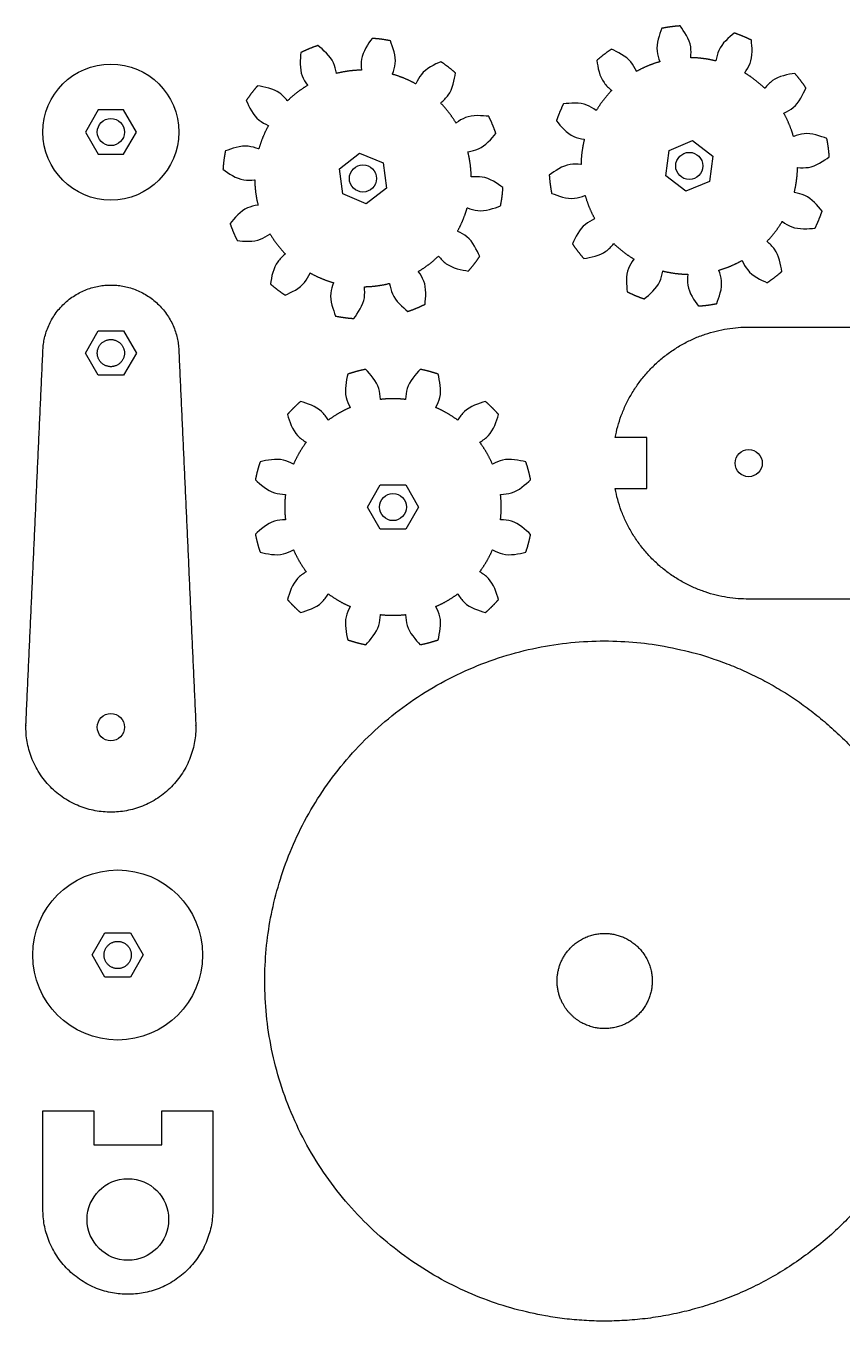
# Model space of a CAD drawing. Header units: millimetres. Extents: x 1655 to 2132, y -1528 to 137.
# Drawn here: x 1661 to 1901.1, y -1100.9 to -720 of the extents above; entities that cross this region are included whole.
import ezdxf

# ---------------------------------------------------------------- set-up
doc = ezdxf.new("R2010")
doc.units = ezdxf.units.MM
doc.header["$MEASUREMENT"] = 0
for name, color, linetype, true_color in [('V3 - scheme$gravure ext', 96, 'Continuous', 0x008000), ('V3 - scheme$gravure int', 1, 'Continuous', 0xff0000), ('V3 - scheme$poche', 196, 'Continuous', 0x400080)]:
    doc.layers.add(name, color=color, linetype=linetype, true_color=true_color)

msp = doc.modelspace()

# ---------------------------------------------------------------- linework, layer by layer
at = {"layer": 'V3 - scheme$gravure ext'}
for centre, radius in [((1686, -751.22, 15), 20), ((1688, -993.22, 15), 25)]:
    msp.add_circle(centre, radius, dxfattribs=at)
for points, knots in [([(1848.09, -720.72, 15), (1847.42, -722.51, 15), (1846.41, -725.24, 15), (1846.7, -727.42, 15), (1846.83, -728.48, 15), (1847.11, -729.51, 15), (1847.48, -730.48, 15), (1847.48, -730.5, 15), (1847.49, -730.53, 15), (1847.5, -730.55, 15)], [-94.299691, -94.299691, -94.299691, -94.299691, -93.532587, -93.532587, -93.532587, -92.742927, -92.742927, -92.742927, -92.723938, -92.723938, -92.723938, -92.723938]), ([(1856.61, -729.35, 15), (1856.61, -729.33, 15), (1856.61, -729.3, 15), (1856.61, -729.28, 15), (1856.71, -728.25, 15), (1856.72, -727.18, 15), (1856.58, -726.12, 15), (1856.29, -723.94, 15), (1854.6, -721.57, 15), (1853.49, -720.01, 15)], [-97.315569, -97.315569, -97.315569, -97.315569, -97.29652, -97.29652, -97.29652, -96.506852, -96.506852, -96.506852, -95.739767, -95.739767, -95.739767, -95.739767]), ([(1869.41, -722.1, 15), (1867.94, -723.32, 15), (1865.69, -725.18, 15), (1864.85, -727.21, 15), (1864.44, -728.19, 15), (1864.17, -729.23, 15), (1864, -730.25, 15), (1863.99, -730.27, 15), (1863.99, -730.3, 15), (1863.99, -730.32, 15)], [-101.445812, -101.445812, -101.445812, -101.445812, -100.678708, -100.678708, -100.678708, -99.889049, -99.889049, -99.889049, -99.870059, -99.870059, -99.870059, -99.870059]), ([(1752.35, -733.99, 15), (1752.35, -733.97, 15), (1752.34, -733.94, 15), (1752.34, -733.92, 15), (1752.17, -732.89, 15), (1751.89, -731.86, 15), (1751.49, -730.88, 15), (1750.64, -728.85, 15), (1748.4, -726.99, 15), (1746.92, -725.77, 15)], [-68.731083, -68.731083, -68.731083, -68.731083, -68.712034, -68.712034, -68.712034, -67.922366, -67.922366, -67.922366, -67.155281, -67.155281, -67.155281, -67.155281]), ([(1762.84, -723.67, 15), (1761.73, -725.23, 15), (1760.05, -727.61, 15), (1759.76, -729.79, 15), (1759.62, -730.84, 15), (1759.62, -731.91, 15), (1759.72, -732.94, 15), (1759.72, -732.97, 15), (1759.73, -732.99, 15), (1759.73, -733.02, 15)], [-72.861326, -72.861326, -72.861326, -72.861326, -72.094222, -72.094222, -72.094222, -71.304563, -71.304563, -71.304563, -71.285573, -71.285573, -71.285573, -71.285573]), ([(1768.83, -734.22, 15), (1768.84, -734.19, 15), (1768.85, -734.17, 15), (1768.86, -734.15, 15), (1769.22, -733.18, 15), (1769.5, -732.14, 15), (1769.64, -731.09, 15), (1769.93, -728.91, 15), (1768.91, -726.18, 15), (1768.24, -724.38, 15)], [-75.877204, -75.877204, -75.877204, -75.877204, -75.858155, -75.858155, -75.858155, -75.068488, -75.068488, -75.068488, -74.301403, -74.301403, -74.301403, -74.301403]), ([(1840.63, -733.4, 15), (1840.62, -733.38, 15), (1840.61, -733.35, 15), (1840.6, -733.33, 15), (1840.17, -732.39, 15), (1839.63, -731.46, 15), (1838.99, -730.62, 15), (1837.65, -728.87, 15), (1835, -727.66, 15), (1833.26, -726.86, 15)], [-90.169447, -90.169447, -90.169447, -90.169447, -90.150398, -90.150398, -90.150398, -89.360731, -89.360731, -89.360731, -88.593646, -88.593646, -88.593646, -88.593646]), ([(1872.47, -733.84, 15), (1872.48, -733.82, 15), (1872.5, -733.8, 15), (1872.51, -733.78, 15), (1873.11, -732.93, 15), (1873.65, -732.01, 15), (1874.06, -731.03, 15), (1874.9, -729, 15), (1874.63, -726.09, 15), (1874.44, -724.19, 15)], [-104.46169, -104.46169, -104.46169, -104.46169, -104.442641, -104.442641, -104.442641, -103.652974, -103.652974, -103.652974, -102.885889, -102.885889, -102.885889, -102.885889]), ([(1741.89, -727.85, 15), (1741.71, -729.76, 15), (1741.44, -732.66, 15), (1742.28, -734.69, 15), (1742.68, -735.67, 15), (1743.22, -736.6, 15), (1743.82, -737.44, 15), (1743.84, -737.46, 15), (1743.85, -737.48, 15), (1743.87, -737.5, 15)], [-65.715205, -65.715205, -65.715205, -65.715205, -64.948101, -64.948101, -64.948101, -64.158441, -64.158441, -64.158441, -64.139452, -64.139452, -64.139452, -64.139452]), ([(1783.08, -730.53, 15), (1781.34, -731.33, 15), (1778.69, -732.54, 15), (1777.35, -734.28, 15), (1776.7, -735.13, 15), (1776.17, -736.06, 15), (1775.74, -737, 15), (1775.73, -737.02, 15), (1775.72, -737.04, 15), (1775.71, -737.07, 15)], [-80.007448, -80.007448, -80.007448, -80.007448, -79.240344, -79.240344, -79.240344, -78.450684, -78.450684, -78.450684, -78.431695, -78.431695, -78.431695, -78.431695]), ([(1828.94, -730.18, 15), (1829.25, -732.07, 15), (1829.74, -734.94, 15), (1831.08, -736.68, 15), (1831.73, -737.53, 15), (1832.48, -738.28, 15), (1833.28, -738.94, 15), (1833.3, -738.96, 15), (1833.32, -738.97, 15), (1833.34, -738.99, 15)], [-87.153569, -87.153569, -87.153569, -87.153569, -86.386465, -86.386465, -86.386465, -85.596806, -85.596806, -85.596806, -85.577816, -85.577816, -85.577816, -85.577816]), ([(1782.99, -742.66, 15), (1783.01, -742.64, 15), (1783.03, -742.62, 15), (1783.05, -742.61, 15), (1783.85, -741.95, 15), (1784.61, -741.19, 15), (1785.26, -740.35, 15), (1786.59, -738.61, 15), (1787.08, -735.73, 15), (1787.4, -733.85, 15)], [-83.023326, -83.023326, -83.023326, -83.023326, -83.004277, -83.004277, -83.004277, -82.214609, -82.214609, -82.214609, -81.447524, -81.447524, -81.447524, -81.447524]), ([(1887.18, -733.96, 15), (1885.3, -734.28, 15), (1882.42, -734.77, 15), (1880.68, -736.11, 15), (1879.83, -736.75, 15), (1879.08, -737.51, 15), (1878.42, -738.31, 15)], [-22.838476, -22.838476, -22.838476, -22.838476, -22.071372, -22.071372, -22.071372, -21.281712, -21.281712, -21.281712, -21.281712]), ([(1737.96, -742.03, 15), (1737.95, -742.01, 15), (1737.93, -742, 15), (1737.91, -741.98, 15), (1737.25, -741.18, 15), (1736.5, -740.42, 15), (1735.66, -739.77, 15), (1733.91, -738.43, 15), (1731.04, -737.95, 15), (1729.15, -737.63, 15)], [-61.584961, -61.584961, -61.584961, -61.584961, -61.565912, -61.565912, -61.565912, -60.776245, -60.776245, -60.776245, -60.00916, -60.00916, -60.00916, -60.00916]), ([(1883.96, -745.65, 15), (1883.99, -745.64, 15), (1884.01, -745.63, 15), (1884.03, -745.62, 15), (1884.97, -745.19, 15), (1885.9, -744.66, 15), (1886.75, -744.01, 15), (1888.49, -742.68, 15), (1889.7, -740.03, 15), (1890.5, -738.28, 15)], [-25.854354, -25.854354, -25.854354, -25.854354, -25.835305, -25.835305, -25.835305, -25.045637, -25.045637, -25.045637, -24.278552, -24.278552, -24.278552, -24.278552]), ([(1725.84, -741.95, 15), (1726.63, -743.69, 15), (1727.85, -746.34, 15), (1729.59, -747.68, 15), (1730.43, -748.33, 15), (1731.36, -748.86, 15), (1732.3, -749.29, 15), (1732.33, -749.3, 15), (1732.35, -749.31, 15), (1732.37, -749.32, 15)], [-58.569083, -58.569083, -58.569083, -58.569083, -57.801979, -57.801979, -57.801979, -57.012319, -57.012319, -57.012319, -56.99333, -56.99333, -56.99333, -56.99333]), ([(1797.17, -746.59, 15), (1795.27, -746.4, 15), (1792.37, -746.13, 15), (1790.34, -746.97, 15), (1789.35, -747.38, 15), (1788.43, -747.92, 15), (1787.59, -748.52, 15), (1787.57, -748.53, 15), (1787.54, -748.55, 15), (1787.52, -748.56, 15)], [-87.153569, -87.153569, -87.153569, -87.153569, -86.386465, -86.386465, -86.386465, -85.596806, -85.596806, -85.596806, -85.577816, -85.577816, -85.577816, -85.577816]), ([(1828.81, -744.89, 15), (1828.79, -744.88, 15), (1828.77, -744.86, 15), (1828.75, -744.85, 15), (1827.91, -744.25, 15), (1826.98, -743.71, 15), (1826, -743.3, 15), (1823.97, -742.46, 15), (1821.07, -742.74, 15), (1819.16, -742.92, 15)], [-83.023326, -83.023326, -83.023326, -83.023326, -83.004277, -83.004277, -83.004277, -82.214609, -82.214609, -82.214609, -81.447524, -81.447524, -81.447524, -81.447524]), ([(1817.08, -747.95, 15), (1818.3, -749.43, 15), (1820.15, -751.67, 15), (1822.18, -752.51, 15), (1823.17, -752.92, 15), (1824.2, -753.19, 15), (1825.22, -753.36, 15), (1825.25, -753.37, 15), (1825.27, -753.37, 15), (1825.3, -753.38, 15)], [-80.007448, -80.007448, -80.007448, -80.007448, -79.240344, -79.240344, -79.240344, -78.450684, -78.450684, -78.450684, -78.431695, -78.431695, -78.431695, -78.431695]), ([(1791.04, -757.04, 15), (1791.06, -757.04, 15), (1791.09, -757.04, 15), (1791.11, -757.03, 15), (1792.13, -756.86, 15), (1793.17, -756.59, 15), (1794.15, -756.18, 15), (1796.18, -755.34, 15), (1798.04, -753.09, 15), (1799.26, -751.62, 15)], [-90.169447, -90.169447, -90.169447, -90.169447, -90.150398, -90.150398, -90.150398, -89.360731, -89.360731, -89.360731, -88.593646, -88.593646, -88.593646, -88.593646]), ([(1896.64, -753.12, 15), (1894.85, -752.45, 15), (1892.12, -751.44, 15), (1889.94, -751.72, 15), (1888.88, -751.86, 15), (1887.85, -752.14, 15), (1886.88, -752.5, 15), (1886.86, -752.51, 15), (1886.83, -752.52, 15), (1886.81, -752.53, 15)], [-29.984597, -29.984597, -29.984597, -29.984597, -29.217493, -29.217493, -29.217493, -28.427833, -28.427833, -28.427833, -28.408844, -28.408844, -28.408844, -28.408844]), ([(1729.52, -756.2, 15), (1729.5, -756.19, 15), (1729.48, -756.18, 15), (1729.45, -756.17, 15), (1728.48, -755.81, 15), (1727.45, -755.53, 15), (1726.4, -755.39, 15), (1724.22, -755.1, 15), (1721.48, -756.12, 15), (1719.69, -756.78, 15)], [-54.43884, -54.43884, -54.43884, -54.43884, -54.419791, -54.419791, -54.419791, -53.630123, -53.630123, -53.630123, -52.863038, -52.863038, -52.863038, -52.863038]), ([(1824.32, -760.76, 15), (1824.3, -760.75, 15), (1824.27, -760.75, 15), (1824.25, -760.75, 15), (1823.22, -760.65, 15), (1822.15, -760.65, 15), (1821.09, -760.79, 15), (1818.92, -761.07, 15), (1816.54, -762.76, 15), (1814.98, -763.87, 15)], [-75.877204, -75.877204, -75.877204, -75.877204, -75.858155, -75.858155, -75.858155, -75.068488, -75.068488, -75.068488, -74.301403, -74.301403, -74.301403, -74.301403]), ([(1888.01, -761.63, 15), (1888.03, -761.64, 15), (1888.06, -761.64, 15), (1888.08, -761.64, 15), (1889.12, -761.74, 15), (1890.19, -761.74, 15), (1891.24, -761.6, 15), (1893.42, -761.32, 15), (1895.79, -759.63, 15), (1897.35, -758.52, 15)], [-33.000475, -33.000475, -33.000475, -33.000475, -32.981426, -32.981426, -32.981426, -32.191759, -32.191759, -32.191759, -31.424674, -31.424674, -31.424674, -31.424674]), ([(1718.98, -762.18, 15), (1720.54, -763.29, 15), (1722.92, -764.98, 15), (1725.09, -765.27, 15), (1726.15, -765.41, 15), (1727.22, -765.41, 15), (1728.25, -765.31, 15), (1728.27, -765.3, 15), (1728.3, -765.3, 15), (1728.32, -765.3, 15)], [-51.422962, -51.422962, -51.422962, -51.422962, -50.655858, -50.655858, -50.655858, -49.866198, -49.866198, -49.866198, -49.847209, -49.847209, -49.847209, -49.847209]), ([(1801.35, -767.54, 15), (1799.79, -766.43, 15), (1797.42, -764.74, 15), (1795.24, -764.45, 15), (1794.18, -764.31, 15), (1793.12, -764.32, 15), (1792.08, -764.42, 15), (1792.06, -764.42, 15), (1792.03, -764.42, 15), (1792.01, -764.42, 15)], [-94.299691, -94.299691, -94.299691, -94.299691, -93.532587, -93.532587, -93.532587, -92.742927, -92.742927, -92.742927, -92.723938, -92.723938, -92.723938, -92.723938]), ([(1815.69, -769.27, 15), (1817.48, -769.94, 15), (1820.22, -770.95, 15), (1822.4, -770.67, 15), (1823.45, -770.53, 15), (1824.48, -770.25, 15), (1825.45, -769.89, 15), (1825.48, -769.88, 15), (1825.5, -769.87, 15), (1825.52, -769.86, 15)], [-72.861326, -72.861326, -72.861326, -72.861326, -72.094222, -72.094222, -72.094222, -71.304563, -71.304563, -71.304563, -71.285573, -71.285573, -71.285573, -71.285573]), ([(1895.26, -774.44, 15), (1894.04, -772.96, 15), (1892.18, -770.72, 15), (1890.15, -769.88, 15), (1889.17, -769.47, 15), (1888.13, -769.2, 15), (1887.11, -769.03, 15), (1887.09, -769.02, 15), (1887.06, -769.02, 15), (1887.04, -769.01, 15)], [-37.130719, -37.130719, -37.130719, -37.130719, -36.363615, -36.363615, -36.363615, -35.573955, -35.573955, -35.573955, -35.554966, -35.554966, -35.554966, -35.554966]), ([(1729.3, -772.68, 15), (1729.27, -772.68, 15), (1729.25, -772.69, 15), (1729.22, -772.69, 15), (1728.2, -772.86, 15), (1727.17, -773.14, 15), (1726.18, -773.54, 15), (1724.15, -774.38, 15), (1722.29, -776.63, 15), (1721.07, -778.11, 15)], [-47.292718, -47.292718, -47.292718, -47.292718, -47.273669, -47.273669, -47.273669, -46.484002, -46.484002, -46.484002, -45.716917, -45.716917, -45.716917, -45.716917]), ([(1790.81, -773.53, 15), (1790.83, -773.54, 15), (1790.86, -773.55, 15), (1790.88, -773.55, 15), (1791.85, -773.92, 15), (1792.88, -774.2, 15), (1793.94, -774.33, 15), (1796.12, -774.62, 15), (1798.85, -773.61, 15), (1800.64, -772.94, 15)], [-97.315569, -97.315569, -97.315569, -97.315569, -97.29652, -97.29652, -97.29652, -96.506852, -96.506852, -96.506852, -95.739767, -95.739767, -95.739767, -95.739767]), ([(1828.37, -776.74, 15), (1828.35, -776.75, 15), (1828.32, -776.76, 15), (1828.3, -776.77, 15), (1827.36, -777.2, 15), (1826.43, -777.73, 15), (1825.59, -778.38, 15), (1823.84, -779.71, 15), (1822.63, -782.36, 15), (1821.83, -784.11, 15)], [-68.731083, -68.731083, -68.731083, -68.731083, -68.712034, -68.712034, -68.712034, -67.922366, -67.922366, -67.922366, -67.155281, -67.155281, -67.155281, -67.155281]), ([(1794.5, -787.77, 15), (1793.7, -786.03, 15), (1792.49, -783.38, 15), (1790.74, -782.04, 15), (1789.9, -781.4, 15), (1788.97, -780.86, 15), (1788.03, -780.43, 15), (1788.01, -780.42, 15), (1787.99, -780.41, 15), (1787.96, -780.4, 15)], [-101.445812, -101.445812, -101.445812, -101.445812, -100.678708, -100.678708, -100.678708, -99.889049, -99.889049, -99.889049, -99.870059, -99.870059, -99.870059, -99.870059]), ([(1883.52, -777.5, 15), (1883.54, -777.51, 15), (1883.56, -777.53, 15), (1883.58, -777.54, 15), (1884.43, -778.14, 15), (1885.35, -778.68, 15), (1886.34, -779.09, 15), (1888.37, -779.93, 15), (1891.27, -779.65, 15), (1893.17, -779.47, 15)], [-40.146597, -40.146597, -40.146597, -40.146597, -40.127548, -40.127548, -40.127548, -39.33788, -39.33788, -39.33788, -38.570795, -38.570795, -38.570795, -38.570795]), ([(1723.16, -783.14, 15), (1725.06, -783.32, 15), (1727.97, -783.59, 15), (1730, -782.75, 15), (1730.98, -782.34, 15), (1731.9, -781.81, 15), (1732.75, -781.21, 15), (1732.77, -781.19, 15), (1732.79, -781.18, 15), (1732.81, -781.16, 15)], [-44.27684, -44.27684, -44.27684, -44.27684, -43.509736, -43.509736, -43.509736, -42.720076, -42.720076, -42.720076, -42.701087, -42.701087, -42.701087, -42.701087]), ([(1825.15, -788.43, 15), (1827.04, -788.11, 15), (1829.91, -787.62, 15), (1831.66, -786.28, 15), (1832.5, -785.64, 15), (1833.25, -784.88, 15), (1833.91, -784.08, 15), (1833.93, -784.06, 15), (1833.94, -784.04, 15), (1833.96, -784.02, 15)], [-65.715205, -65.715205, -65.715205, -65.715205, -64.948101, -64.948101, -64.948101, -64.158441, -64.158441, -64.158441, -64.139452, -64.139452, -64.139452, -64.139452]), ([(1883.4, -792.21, 15), (1883.08, -790.32, 15), (1882.59, -787.45, 15), (1881.26, -785.71, 15), (1880.61, -784.86, 15), (1879.85, -784.11, 15), (1879.05, -783.45, 15), (1879.03, -783.43, 15), (1879.01, -783.42, 15), (1878.99, -783.4, 15)], [-44.27684, -44.27684, -44.27684, -44.27684, -43.509736, -43.509736, -43.509736, -42.720076, -42.720076, -42.720076, -42.701087, -42.701087, -42.701087, -42.701087]), ([(1737.34, -787.07, 15), (1737.32, -787.08, 15), (1737.3, -787.1, 15), (1737.28, -787.11, 15), (1736.48, -787.77, 15), (1735.72, -788.53, 15), (1735.08, -789.37, 15), (1733.74, -791.11, 15), (1733.25, -793.99, 15), (1732.93, -795.88, 15)], [-40.146597, -40.146597, -40.146597, -40.146597, -40.127548, -40.127548, -40.127548, -39.33788, -39.33788, -39.33788, -38.570795, -38.570795, -38.570795, -38.570795]), ([(1782.37, -787.69, 15), (1782.39, -787.71, 15), (1782.4, -787.73, 15), (1782.42, -787.75, 15), (1783.08, -788.55, 15), (1783.83, -789.3, 15), (1784.68, -789.95, 15), (1786.42, -791.29, 15), (1789.29, -791.78, 15), (1791.18, -792.09, 15)], [-104.46169, -104.46169, -104.46169, -104.46169, -104.442641, -104.442641, -104.442641, -103.652974, -103.652974, -103.652974, -102.885889, -102.885889, -102.885889, -102.885889]), ([(1839.86, -788.55, 15), (1839.85, -788.57, 15), (1839.84, -788.59, 15), (1839.82, -788.61, 15), (1839.22, -789.46, 15), (1838.68, -790.38, 15), (1838.28, -791.36, 15), (1837.43, -793.39, 15), (1837.71, -796.3, 15), (1837.89, -798.2, 15)], [-61.584961, -61.584961, -61.584961, -61.584961, -61.565912, -61.565912, -61.565912, -60.776245, -60.776245, -60.776245, -60.00916, -60.00916, -60.00916, -60.00916]), ([(1842.92, -800.29, 15), (1844.4, -799.07, 15), (1846.64, -797.21, 15), (1847.48, -795.18, 15), (1847.89, -794.2, 15), (1848.16, -793.16, 15), (1848.34, -792.14, 15), (1848.34, -792.12, 15), (1848.34, -792.09, 15), (1848.35, -792.07, 15)], [-58.569083, -58.569083, -58.569083, -58.569083, -57.801979, -57.801979, -57.801979, -57.012319, -57.012319, -57.012319, -56.99333, -56.99333, -56.99333, -56.99333]), ([(1864.24, -801.67, 15), (1864.91, -799.88, 15), (1865.93, -797.15, 15), (1865.64, -794.97, 15), (1865.5, -793.91, 15), (1865.22, -792.88, 15), (1864.86, -791.91, 15), (1864.85, -791.89, 15), (1864.84, -791.86, 15), (1864.83, -791.84, 15)], [-51.422962, -51.422962, -51.422962, -51.422962, -50.655858, -50.655858, -50.655858, -49.866198, -49.866198, -49.866198, -49.847209, -49.847209, -49.847209, -49.847209]), ([(1871.71, -788.99, 15), (1871.72, -789.01, 15), (1871.73, -789.04, 15), (1871.74, -789.06, 15), (1872.17, -790, 15), (1872.7, -790.93, 15), (1873.35, -791.77, 15), (1874.69, -793.52, 15), (1877.34, -794.73, 15), (1879.08, -795.53, 15)], [-47.292718, -47.292718, -47.292718, -47.292718, -47.273669, -47.273669, -47.273669, -46.484002, -46.484002, -46.484002, -45.716917, -45.716917, -45.716917, -45.716917]), ([(1737.25, -799.19, 15), (1739, -798.4, 15), (1741.65, -797.18, 15), (1742.98, -795.44, 15), (1743.63, -794.6, 15), (1744.16, -793.67, 15), (1744.59, -792.72, 15), (1744.6, -792.7, 15), (1744.61, -792.68, 15), (1744.62, -792.66, 15)], [-37.130719, -37.130719, -37.130719, -37.130719, -36.363615, -36.363615, -36.363615, -35.573955, -35.573955, -35.573955, -35.554966, -35.554966, -35.554966, -35.554966]), ([(1751.5, -795.51, 15), (1751.49, -795.53, 15), (1751.48, -795.55, 15), (1751.47, -795.58, 15), (1751.11, -796.55, 15), (1750.83, -797.58, 15), (1750.69, -798.63, 15), (1750.41, -800.81, 15), (1751.42, -803.54, 15), (1752.09, -805.34, 15)], [-33.000475, -33.000475, -33.000475, -33.000475, -32.981426, -32.981426, -32.981426, -32.191759, -32.191759, -32.191759, -31.424674, -31.424674, -31.424674, -31.424674]), ([(1767.98, -795.73, 15), (1767.99, -795.76, 15), (1767.99, -795.78, 15), (1768, -795.81, 15), (1768.17, -796.83, 15), (1768.44, -797.86, 15), (1768.85, -798.84, 15), (1769.69, -800.88, 15), (1771.93, -802.73, 15), (1773.41, -803.95, 15)], [-25.854354, -25.854354, -25.854354, -25.854354, -25.835305, -25.835305, -25.835305, -25.045637, -25.045637, -25.045637, -24.278552, -24.278552, -24.278552, -24.278552]), ([(1778.44, -801.87, 15), (1778.62, -799.96, 15), (1778.9, -797.06, 15), (1778.06, -795.03, 15), (1777.65, -794.05, 15), (1777.11, -793.12, 15), (1776.51, -792.28, 15)], [-22.838476, -22.838476, -22.838476, -22.838476, -22.071372, -22.071372, -22.071372, -21.281712, -21.281712, -21.281712, -21.281712]), ([(1855.73, -793.04, 15), (1855.72, -793.06, 15), (1855.72, -793.09, 15), (1855.72, -793.11, 15), (1855.62, -794.14, 15), (1855.62, -795.21, 15), (1855.76, -796.27, 15), (1856.04, -798.45, 15), (1857.73, -800.82, 15), (1858.84, -802.38, 15)], [-54.43884, -54.43884, -54.43884, -54.43884, -54.419791, -54.419791, -54.419791, -53.630123, -53.630123, -53.630123, -52.863038, -52.863038, -52.863038, -52.863038]), ([(1757.49, -806.05, 15), (1758.6, -804.49, 15), (1760.29, -802.11, 15), (1760.57, -799.93, 15), (1760.71, -798.88, 15), (1760.71, -797.81, 15), (1760.61, -796.78, 15), (1760.61, -796.75, 15), (1760.61, -796.73, 15), (1760.6, -796.7, 15)], [-29.984597, -29.984597, -29.984597, -29.984597, -29.217493, -29.217493, -29.217493, -28.427833, -28.427833, -28.427833, -28.408844, -28.408844, -28.408844, -28.408844]), ([(1755.71, -822.41, 15), (1755.28, -824.27, 15), (1754.63, -827.12, 15), (1755.2, -829.24, 15), (1755.48, -830.27, 15), (1755.89, -831.25, 15), (1756.37, -832.17, 15), (1756.39, -832.19, 15), (1756.4, -832.21, 15), (1756.41, -832.23, 15)], [-58.569083, -58.569083, -58.569083, -58.569083, -57.801979, -57.801979, -57.801979, -57.012319, -57.012319, -57.012319, -56.99333, -56.99333, -56.99333, -56.99333]), ([(1765.28, -829.86, 15), (1765.28, -829.83, 15), (1765.28, -829.81, 15), (1765.28, -829.78, 15), (1765.24, -828.75, 15), (1765.1, -827.69, 15), (1764.83, -826.66, 15), (1764.26, -824.54, 15), (1762.28, -822.4, 15), (1760.97, -821, 15)], [-61.584961, -61.584961, -61.584961, -61.584961, -61.565912, -61.565912, -61.565912, -60.776245, -60.776245, -60.776245, -60.00916, -60.00916, -60.00916, -60.00916]), ([(1777.03, -821, 15), (1775.73, -822.4, 15), (1773.74, -824.54, 15), (1773.17, -826.66, 15), (1772.9, -827.69, 15), (1772.76, -828.75, 15), (1772.72, -829.78, 15), (1772.72, -829.81, 15), (1772.72, -829.83, 15), (1772.72, -829.86, 15)], [-65.715205, -65.715205, -65.715205, -65.715205, -64.948101, -64.948101, -64.948101, -64.158441, -64.158441, -64.158441, -64.139452, -64.139452, -64.139452, -64.139452]), ([(1781.59, -832.23, 15), (1781.6, -832.21, 15), (1781.62, -832.19, 15), (1781.63, -832.17, 15), (1782.11, -831.25, 15), (1782.53, -830.27, 15), (1782.8, -829.24, 15), (1783.37, -827.12, 15), (1782.72, -824.28, 15), (1782.29, -822.41, 15)], [-68.731083, -68.731083, -68.731083, -68.731083, -68.712034, -68.712034, -68.712034, -67.922366, -67.922366, -67.922366, -67.155281, -67.155281, -67.155281, -67.155281]), ([(1749.96, -835.96, 15), (1749.95, -835.93, 15), (1749.94, -835.91, 15), (1749.92, -835.89, 15), (1749.38, -835.01, 15), (1748.73, -834.16, 15), (1747.97, -833.41, 15), (1746.42, -831.86, 15), (1743.63, -831, 15), (1741.8, -830.44, 15)], [-54.43884, -54.43884, -54.43884, -54.43884, -54.419791, -54.419791, -54.419791, -53.630123, -53.630123, -53.630123, -52.863038, -52.863038, -52.863038, -52.863038]), ([(1796.2, -830.44, 15), (1794.37, -831, 15), (1791.58, -831.86, 15), (1790.03, -833.41, 15), (1789.27, -834.16, 15), (1788.63, -835.01, 15), (1788.08, -835.89, 15), (1788.06, -835.91, 15), (1788.05, -835.94, 15), (1788.04, -835.96, 15)], [-72.861326, -72.861326, -72.861326, -72.861326, -72.094222, -72.094222, -72.094222, -71.304563, -71.304563, -71.304563, -71.285573, -71.285573, -71.285573, -71.285573]), ([(1737.95, -834.29, 15), (1738.52, -836.12, 15), (1739.37, -838.9, 15), (1740.93, -840.46, 15), (1741.68, -841.21, 15), (1742.53, -841.86, 15), (1743.41, -842.41, 15), (1743.43, -842.42, 15), (1743.45, -842.44, 15), (1743.47, -842.45, 15)], [-51.422962, -51.422962, -51.422962, -51.422962, -50.655858, -50.655858, -50.655858, -49.866198, -49.866198, -49.866198, -49.847209, -49.847209, -49.847209, -49.847209]), ([(1794.53, -842.45, 15), (1794.55, -842.44, 15), (1794.57, -842.42, 15), (1794.59, -842.41, 15), (1795.47, -841.86, 15), (1796.32, -841.21, 15), (1797.07, -840.46, 15), (1798.63, -838.91, 15), (1799.49, -836.12, 15), (1800.05, -834.29, 15)], [-75.877204, -75.877204, -75.877204, -75.877204, -75.858155, -75.858155, -75.858155, -75.068488, -75.068488, -75.068488, -74.301403, -74.301403, -74.301403, -74.301403]), ([(1739.75, -848.89, 15), (1739.73, -848.88, 15), (1739.71, -848.87, 15), (1739.68, -848.86, 15), (1738.77, -848.37, 15), (1737.78, -847.96, 15), (1736.75, -847.69, 15), (1734.63, -847.12, 15), (1731.79, -847.77, 15), (1729.92, -848.19, 15)], [-47.292718, -47.292718, -47.292718, -47.292718, -47.273669, -47.273669, -47.273669, -46.484002, -46.484002, -46.484002, -45.716917, -45.716917, -45.716917, -45.716917]), ([(1808.08, -848.2, 15), (1806.21, -847.77, 15), (1803.37, -847.12, 15), (1801.25, -847.69, 15), (1800.22, -847.96, 15), (1799.23, -848.37, 15), (1798.32, -848.86, 15), (1798.3, -848.87, 15), (1798.27, -848.88, 15), (1798.25, -848.9, 15)], [-80.007448, -80.007448, -80.007448, -80.007448, -79.240344, -79.240344, -79.240344, -78.450684, -78.450684, -78.450684, -78.431695, -78.431695, -78.431695, -78.431695]), ([(1728.51, -853.46, 15), (1729.92, -854.76, 15), (1732.05, -856.74, 15), (1734.17, -857.31, 15), (1735.2, -857.59, 15), (1736.26, -857.72, 15), (1737.3, -857.76, 15), (1737.32, -857.76, 15), (1737.35, -857.76, 15), (1737.37, -857.76, 15)], [-44.27684, -44.27684, -44.27684, -44.27684, -43.509736, -43.509736, -43.509736, -42.720076, -42.720076, -42.720076, -42.701087, -42.701087, -42.701087, -42.701087]), ([(1800.63, -857.77, 15), (1800.65, -857.76, 15), (1800.68, -857.76, 15), (1800.7, -857.76, 15), (1801.74, -857.73, 15), (1802.8, -857.59, 15), (1803.83, -857.31, 15), (1805.95, -856.75, 15), (1808.08, -854.76, 15), (1809.49, -853.46, 15)], [-83.023326, -83.023326, -83.023326, -83.023326, -83.004277, -83.004277, -83.004277, -82.214609, -82.214609, -82.214609, -81.447524, -81.447524, -81.447524, -81.447524]), ([(1737.37, -865.21, 15), (1737.35, -865.21, 15), (1737.32, -865.21, 15), (1737.3, -865.21, 15), (1736.26, -865.25, 15), (1735.2, -865.38, 15), (1734.17, -865.66, 15), (1732.05, -866.23, 15), (1729.92, -868.21, 15), (1728.51, -869.51, 15)], [-40.146597, -40.146597, -40.146597, -40.146597, -40.127548, -40.127548, -40.127548, -39.33788, -39.33788, -39.33788, -38.570795, -38.570795, -38.570795, -38.570795]), ([(1809.49, -869.52, 15), (1808.08, -868.21, 15), (1805.95, -866.23, 15), (1803.83, -865.66, 15), (1802.8, -865.38, 15), (1801.74, -865.25, 15), (1800.7, -865.21, 15), (1800.68, -865.21, 15), (1800.65, -865.21, 15), (1800.63, -865.21, 15)], [-87.153569, -87.153569, -87.153569, -87.153569, -86.386465, -86.386465, -86.386465, -85.596806, -85.596806, -85.596806, -85.577816, -85.577816, -85.577816, -85.577816]), ([(1729.92, -874.77, 15), (1731.79, -875.2, 15), (1734.63, -875.85, 15), (1736.75, -875.28, 15), (1737.78, -875.01, 15), (1738.77, -874.6, 15), (1739.68, -874.11, 15), (1739.7, -874.1, 15), (1739.73, -874.09, 15), (1739.75, -874.08, 15)], [-37.130719, -37.130719, -37.130719, -37.130719, -36.363615, -36.363615, -36.363615, -35.573955, -35.573955, -35.573955, -35.554966, -35.554966, -35.554966, -35.554966]), ([(1798.25, -874.08, 15), (1798.27, -874.09, 15), (1798.29, -874.1, 15), (1798.32, -874.11, 15), (1799.23, -874.6, 15), (1800.22, -875.01, 15), (1801.25, -875.29, 15), (1803.37, -875.85, 15), (1806.21, -875.2, 15), (1808.08, -874.78, 15)], [-90.169447, -90.169447, -90.169447, -90.169447, -90.150398, -90.150398, -90.150398, -89.360731, -89.360731, -89.360731, -88.593646, -88.593646, -88.593646, -88.593646]), ([(1743.47, -880.52, 15), (1743.45, -880.53, 15), (1743.43, -880.55, 15), (1743.41, -880.56, 15), (1742.53, -881.11, 15), (1741.68, -881.76, 15), (1740.93, -882.51, 15), (1739.37, -884.07, 15), (1738.51, -886.85, 15), (1737.95, -888.68, 15)], [-33.000475, -33.000475, -33.000475, -33.000475, -32.981426, -32.981426, -32.981426, -32.191759, -32.191759, -32.191759, -31.424674, -31.424674, -31.424674, -31.424674]), ([(1800.05, -888.68, 15), (1799.48, -886.85, 15), (1798.63, -884.07, 15), (1797.07, -882.51, 15), (1796.32, -881.76, 15), (1795.47, -881.11, 15), (1794.59, -880.56, 15), (1794.57, -880.55, 15), (1794.55, -880.54, 15), (1794.53, -880.52, 15)], [-94.299691, -94.299691, -94.299691, -94.299691, -93.532587, -93.532587, -93.532587, -92.742927, -92.742927, -92.742927, -92.723938, -92.723938, -92.723938, -92.723938]), ([(1741.8, -892.53, 15), (1743.63, -891.97, 15), (1746.42, -891.11, 15), (1747.97, -889.56, 15), (1748.73, -888.81, 15), (1749.37, -887.96, 15), (1749.92, -887.08, 15), (1749.94, -887.06, 15), (1749.95, -887.04, 15), (1749.96, -887.01, 15)], [-29.984597, -29.984597, -29.984597, -29.984597, -29.217493, -29.217493, -29.217493, -28.427833, -28.427833, -28.427833, -28.408844, -28.408844, -28.408844, -28.408844]), ([(1788.04, -887.02, 15), (1788.05, -887.04, 15), (1788.06, -887.06, 15), (1788.08, -887.08, 15), (1788.62, -887.96, 15), (1789.27, -888.81, 15), (1790.03, -889.56, 15), (1791.58, -891.11, 15), (1794.37, -891.97, 15), (1796.2, -892.53, 15)], [-97.315569, -97.315569, -97.315569, -97.315569, -97.29652, -97.29652, -97.29652, -96.506852, -96.506852, -96.506852, -95.739767, -95.739767, -95.739767, -95.739767]), ([(1756.41, -890.74, 15), (1756.4, -890.76, 15), (1756.38, -890.78, 15), (1756.37, -890.8, 15), (1755.89, -891.72, 15), (1755.47, -892.7, 15), (1755.2, -893.73, 15), (1754.63, -895.85, 15), (1755.28, -898.7, 15), (1755.71, -900.56, 15)], [-25.854354, -25.854354, -25.854354, -25.854354, -25.835305, -25.835305, -25.835305, -25.045637, -25.045637, -25.045637, -24.278552, -24.278552, -24.278552, -24.278552]), ([(1782.29, -900.56, 15), (1782.72, -898.7, 15), (1783.37, -895.85, 15), (1782.8, -893.73, 15), (1782.52, -892.7, 15), (1782.11, -891.72, 15), (1781.63, -890.8, 15), (1781.61, -890.78, 15), (1781.6, -890.76, 15), (1781.59, -890.74, 15)], [-101.445812, -101.445812, -101.445812, -101.445812, -100.678708, -100.678708, -100.678708, -99.889049, -99.889049, -99.889049, -99.870059, -99.870059, -99.870059, -99.870059]), ([(1760.97, -901.97, 15), (1762.27, -900.57, 15), (1764.26, -898.43, 15), (1764.83, -896.31, 15), (1765.1, -895.28, 15), (1765.24, -894.22, 15), (1765.28, -893.19, 15)], [-22.838476, -22.838476, -22.838476, -22.838476, -22.071372, -22.071372, -22.071372, -21.281712, -21.281712, -21.281712, -21.281712]), ([(1772.72, -893.11, 15), (1772.72, -893.14, 15), (1772.72, -893.16, 15), (1772.72, -893.19, 15), (1772.76, -894.22, 15), (1772.9, -895.28, 15), (1773.17, -896.31, 15), (1773.74, -898.43, 15), (1775.72, -900.57, 15), (1777.03, -901.97, 15)], [-104.46169, -104.46169, -104.46169, -104.46169, -104.442641, -104.442641, -104.442641, -103.652974, -103.652974, -103.652974, -102.885889, -102.885889, -102.885889, -102.885889])]:
    msp.add_open_spline(points, degree=3, knots=knots, dxfattribs=at)
for points, weights, degree in [([(1853.49, -720.01, 15), (1851.68, -720.13, 15), (1849.88, -720.36, 15), (1848.09, -720.72, 15)], [1, 0.998547387537, 0.998547387537, 1], 3), ([(1874.44, -724.19, 15), (1872.81, -723.38, 15), (1871.13, -722.69, 15), (1869.41, -722.1, 15)], [1, 0.998547387537, 0.998547387537, 1], 3), ([(1746.92, -725.77, 15), (1745.2, -726.35, 15), (1743.52, -727.05, 15), (1741.89, -727.85, 15)], [1, 0.998547387537, 0.998547387537, 1], 3), ([(1768.24, -724.38, 15), (1766.46, -724.03, 15), (1764.66, -723.79, 15), (1762.84, -723.67, 15)], [1, 0.998547387537, 0.998547387537, 1], 3), ([(1833.26, -726.86, 15), (1831.74, -727.87, 15), (1830.3, -728.98, 15), (1828.94, -730.18, 15)], [1, 0.998547387537, 0.998547387537, 1], 3), ([(1787.4, -733.85, 15), (1786.03, -732.65, 15), (1784.59, -731.54, 15), (1783.08, -730.53, 15)], [1, 0.998547387537, 0.998547387537, 1], 3), ([(1847.5, -730.55, 15), (1845.1, -731.23, 15), (1842.8, -732.18, 15), (1840.63, -733.4, 15)], [1, 0.995432816344, 0.995432816344, 1], 3), ([(1863.99, -730.32, 15), (1861.57, -729.71, 15), (1859.1, -729.39, 15), (1856.61, -729.35, 15)], [1, 0.995432816344, 0.995432816344, 1], 3), ([(1759.73, -733.02, 15), (1757.24, -733.05, 15), (1754.77, -733.38, 15), (1752.35, -733.99, 15)], [1, 0.995432816344, 0.995432816344, 1], 3), ([(1775.71, -737.07, 15), (1773.53, -735.85, 15), (1771.23, -734.9, 15), (1768.83, -734.22, 15)], [1, 0.995432816344, 0.995432816344, 1], 3), ([(1878.37, -738.37, 15), (1876.59, -736.63, 15), (1874.61, -735.11, 15), (1872.47, -733.84, 15)], [1, 0.995432816344, 0.995432816344, 1], 3), ([(1890.5, -738.28, 15), (1889.49, -736.77, 15), (1888.38, -735.33, 15), (1887.18, -733.96, 15)], [1, 0.998547387537, 0.998547387537, 1], 3), ([(1729.15, -737.63, 15), (1727.95, -738.99, 15), (1726.84, -740.44, 15), (1725.84, -741.95, 15)], [1, 0.998547387537, 0.998547387537, 1], 3), ([(1743.87, -737.5, 15), (1741.73, -738.78, 15), (1739.75, -740.3, 15), (1737.96, -742.03, 15)], [1, 0.995432816344, 0.995432816344, 1], 3), ([(1787.52, -748.56, 15), (1786.25, -746.42, 15), (1784.73, -744.44, 15), (1782.99, -742.66, 15)], [1, 0.995432816344, 0.995432816344, 1], 3), ([(1833.34, -738.99, 15), (1831.6, -740.77, 15), (1830.09, -742.75, 15), (1828.81, -744.89, 15)], [1, 0.995432816344, 0.995432816344, 1], 3), ([(1819.16, -742.92, 15), (1818.35, -744.55, 15), (1817.66, -746.23, 15), (1817.08, -747.95, 15)], [1, 0.998547387537, 0.998547387537, 1], 3), ([(1886.81, -752.53, 15), (1886.13, -750.13, 15), (1885.18, -747.83, 15), (1883.96, -745.65, 15)], [1, 0.995432816344, 0.995432816344, 1], 3), ([(1732.37, -749.32, 15), (1731.15, -751.49, 15), (1730.2, -753.8, 15), (1729.52, -756.2, 15)], [1, 0.995432816344, 0.995432816344, 1], 3), ([(1799.26, -751.62, 15), (1798.68, -749.9, 15), (1797.98, -748.22, 15), (1797.17, -746.59, 15)], [1, 0.998547387537, 0.998547387537, 1], 3), ([(1825.3, -753.38, 15), (1824.68, -755.79, 15), (1824.36, -758.26, 15), (1824.32, -760.76, 15)], [1, 0.995432816344, 0.995432816344, 1], 3), ([(1897.35, -758.52, 15), (1897.24, -756.71, 15), (1897, -754.9, 15), (1896.64, -753.12, 15)], [1, 0.998547387537, 0.998547387537, 1], 3), ([(1719.69, -756.78, 15), (1719.33, -758.57, 15), (1719.1, -760.37, 15), (1718.98, -762.18, 15)], [1, 0.998547387537, 0.998547387537, 1], 3), ([(1792.01, -764.42, 15), (1791.98, -761.93, 15), (1791.65, -759.46, 15), (1791.04, -757.04, 15)], [1, 0.995432816344, 0.995432816344, 1], 3), ([(1887.04, -769.01, 15), (1887.65, -766.6, 15), (1887.98, -764.13, 15), (1888.01, -761.63, 15)], [1, 0.995432816344, 0.995432816344, 1], 3), ([(1728.32, -765.3, 15), (1728.36, -767.79, 15), (1728.68, -770.26, 15), (1729.3, -772.68, 15)], [1, 0.995432816344, 0.995432816344, 1], 3), ([(1814.98, -763.87, 15), (1815.1, -765.68, 15), (1815.33, -767.49, 15), (1815.69, -769.27, 15)], [1, 0.998547387537, 0.998547387537, 1], 3), ([(1800.64, -772.94, 15), (1801, -771.15, 15), (1801.24, -769.35, 15), (1801.35, -767.54, 15)], [1, 0.998547387537, 0.998547387537, 1], 3), ([(1825.52, -769.86, 15), (1826.2, -772.26, 15), (1827.15, -774.56, 15), (1828.37, -776.74, 15)], [1, 0.995432816344, 0.995432816344, 1], 3), ([(1787.96, -780.4, 15), (1789.18, -778.23, 15), (1790.13, -775.93, 15), (1790.81, -773.53, 15)], [1, 0.995432816344, 0.995432816344, 1], 3), ([(1893.17, -779.47, 15), (1893.98, -777.84, 15), (1894.67, -776.16, 15), (1895.26, -774.44, 15)], [1, 0.998547387537, 0.998547387537, 1], 3), ([(1721.07, -778.11, 15), (1721.66, -779.83, 15), (1722.35, -781.51, 15), (1723.16, -783.14, 15)], [1, 0.998547387537, 0.998547387537, 1], 3), ([(1878.99, -783.4, 15), (1880.73, -781.62, 15), (1882.25, -779.64, 15), (1883.52, -777.5, 15)], [1, 0.995432816344, 0.995432816344, 1], 3), ([(1732.81, -781.16, 15), (1734.08, -783.3, 15), (1735.6, -785.28, 15), (1737.34, -787.07, 15)], [1, 0.995432816344, 0.995432816344, 1], 3), ([(1821.83, -784.11, 15), (1822.84, -785.62, 15), (1823.95, -787.06, 15), (1825.15, -788.43, 15)], [1, 0.998547387537, 0.998547387537, 1], 3), ([(1833.96, -784.02, 15), (1835.75, -785.76, 15), (1837.72, -787.28, 15), (1839.86, -788.55, 15)], [1, 0.995432816344, 0.995432816344, 1], 3), ([(1776.47, -792.22, 15), (1778.61, -790.94, 15), (1780.59, -789.43, 15), (1782.37, -787.69, 15)], [1, 0.995432816344, 0.995432816344, 1], 3), ([(1791.18, -792.09, 15), (1792.38, -790.73, 15), (1793.49, -789.29, 15), (1794.5, -787.77, 15)], [1, 0.998547387537, 0.998547387537, 1], 3), ([(1848.35, -792.07, 15), (1850.76, -792.68, 15), (1853.24, -793, 15), (1855.73, -793.04, 15)], [1, 0.995432816344, 0.995432816344, 1], 3), ([(1864.83, -791.84, 15), (1867.23, -791.16, 15), (1869.53, -790.21, 15), (1871.71, -788.99, 15)], [1, 0.995432816344, 0.995432816344, 1], 3), ([(1732.93, -795.88, 15), (1734.3, -797.08, 15), (1735.74, -798.18, 15), (1737.25, -799.19, 15)], [1, 0.998547387537, 0.998547387537, 1], 3), ([(1744.62, -792.66, 15), (1746.8, -793.87, 15), (1749.1, -794.83, 15), (1751.5, -795.51, 15)], [1, 0.995432816344, 0.995432816344, 1], 3), ([(1760.6, -796.7, 15), (1763.1, -796.67, 15), (1765.57, -796.34, 15), (1767.98, -795.73, 15)], [1, 0.995432816344, 0.995432816344, 1], 3), ([(1879.08, -795.53, 15), (1880.59, -794.52, 15), (1882.03, -793.41, 15), (1883.4, -792.21, 15)], [1, 0.998547387537, 0.998547387537, 1], 3), ([(1837.89, -798.2, 15), (1839.52, -799.01, 15), (1841.2, -799.7, 15), (1842.92, -800.29, 15)], [1, 0.998547387537, 0.998547387537, 1], 3), ([(1773.41, -803.95, 15), (1775.13, -803.37, 15), (1776.81, -802.67, 15), (1778.44, -801.87, 15)], [1, 0.998547387537, 0.998547387537, 1], 3), ([(1858.84, -802.38, 15), (1860.66, -802.26, 15), (1862.46, -802.03, 15), (1864.24, -801.67, 15)], [1, 0.998547387537, 0.998547387537, 1], 3), ([(1752.09, -805.34, 15), (1753.87, -805.69, 15), (1755.68, -805.93, 15), (1757.49, -806.05, 15)], [1, 0.998547387537, 0.998547387537, 1], 3), ([(1834.35, -841.07, 15), (1840.56, -808.57, 15), (1873.65, -808.57, 15)], [0.934301069131, 0.744809545989, 1], 2), ([(1760.97, -821, 15), (1759.19, -821.35, 15), (1757.43, -821.82, 15), (1755.71, -822.41, 15)], [1, 0.998547387537, 0.998547387537, 1], 3), ([(1782.29, -822.41, 15), (1780.57, -821.82, 15), (1778.81, -821.35, 15), (1777.03, -821, 15)], [1, 0.998547387537, 0.998547387537, 1], 3), ([(1772.72, -829.86, 15), (1770.25, -829.57, 15), (1767.75, -829.57, 15), (1765.28, -829.86, 15)], [1, 0.995432816344, 0.995432816344, 1], 3), ([(1741.8, -830.44, 15), (1740.44, -831.64, 15), (1739.15, -832.92, 15), (1737.95, -834.29, 15)], [1, 0.998547387537, 0.998547387537, 1], 3), ([(1756.41, -832.23, 15), (1754.12, -833.22, 15), (1751.96, -834.47, 15), (1749.96, -835.96, 15)], [1, 0.995432816344, 0.995432816344, 1], 3), ([(1788.04, -835.96, 15), (1786.04, -834.47, 15), (1783.88, -833.22, 15), (1781.59, -832.23, 15)], [1, 0.995432816344, 0.995432816344, 1], 3), ([(1800.05, -834.29, 15), (1798.85, -832.92, 15), (1797.56, -831.64, 15), (1796.2, -830.44, 15)], [1, 0.998547387537, 0.998547387537, 1], 3), ([(1743.47, -842.45, 15), (1741.98, -844.45, 15), (1740.73, -846.6, 15), (1739.75, -848.89, 15)], [1, 0.995432816344, 0.995432816344, 1], 3), ([(1798.25, -848.9, 15), (1797.27, -846.61, 15), (1796.02, -844.45, 15), (1794.53, -842.45, 15)], [1, 0.995432816344, 0.995432816344, 1], 3), ([(1729.92, -848.19, 15), (1729.34, -849.92, 15), (1728.87, -851.67, 15), (1728.51, -853.46, 15)], [1, 0.998547387537, 0.998547387537, 1], 3), ([(1809.49, -853.46, 15), (1809.13, -851.67, 15), (1808.66, -849.92, 15), (1808.08, -848.2, 15)], [1, 0.998547387537, 0.998547387537, 1], 3), ([(1873.65, -888.57, 15), (1840.56, -888.57, 15), (1834.35, -856.07, 15)], [1, 0.744809545989, 0.934301069131], 2), ([(1737.37, -857.76, 15), (1737.08, -860.24, 15), (1737.08, -862.73, 15), (1737.37, -865.21, 15)], [1, 0.995432816344, 0.995432816344, 1], 3), ([(1800.63, -865.21, 15), (1800.92, -862.73, 15), (1800.92, -860.24, 15), (1800.63, -857.77, 15)], [1, 0.995432816344, 0.995432816344, 1], 3), ([(1728.51, -869.51, 15), (1728.87, -871.3, 15), (1729.34, -873.05, 15), (1729.92, -874.77, 15)], [1, 0.998547387537, 0.998547387537, 1], 3), ([(1808.08, -874.78, 15), (1808.66, -873.06, 15), (1809.13, -871.3, 15), (1809.49, -869.52, 15)], [1, 0.998547387537, 0.998547387537, 1], 3), ([(1739.75, -874.08, 15), (1740.73, -876.37, 15), (1741.98, -878.52, 15), (1743.47, -880.52, 15)], [1, 0.995432816344, 0.995432816344, 1], 3), ([(1794.53, -880.52, 15), (1796.02, -878.52, 15), (1797.27, -876.37, 15), (1798.25, -874.08, 15)], [1, 0.995432816344, 0.995432816344, 1], 3), ([(1749.96, -887.01, 15), (1751.96, -888.5, 15), (1754.12, -889.75, 15), (1756.41, -890.74, 15)], [1, 0.995432816344, 0.995432816344, 1], 3), ([(1781.59, -890.74, 15), (1783.88, -889.75, 15), (1786.04, -888.51, 15), (1788.04, -887.02, 15)], [1, 0.995432816344, 0.995432816344, 1], 3), ([(1737.95, -888.68, 15), (1739.15, -890.05, 15), (1740.44, -891.33, 15), (1741.8, -892.53, 15)], [1, 0.998547387537, 0.998547387537, 1], 3), ([(1796.2, -892.53, 15), (1797.56, -891.34, 15), (1798.85, -890.05, 15), (1800.05, -888.68, 15)], [1, 0.998547387537, 0.998547387537, 1], 3), ([(1765.28, -893.11, 15), (1767.75, -893.4, 15), (1770.25, -893.4, 15), (1772.72, -893.11, 15)], [1, 0.995432816344, 0.995432816344, 1], 3), ([(1755.71, -900.56, 15), (1757.43, -901.15, 15), (1759.19, -901.62, 15), (1760.97, -901.97, 15)], [1, 0.998547387537, 0.998547387537, 1], 3), ([(1777.03, -901.97, 15), (1778.81, -901.62, 15), (1780.57, -901.15, 15), (1782.29, -900.56, 15)], [1, 0.998547387537, 0.998547387537, 1], 3), ([(1904.91, -1068.53, 15), (1867.85, -1108.87, 15), (1813.91, -1099.36, 15)], [0.863661076576, 0.815079550896, 1], 2)]:
    msp.add_rational_spline(points, weights, degree=degree, dxfattribs=at)
for points, degree in [([(1878.42, -738.31, 15), (1878.41, -738.33, 15), (1878.39, -738.35, 15), (1878.37, -738.37, 15)], 3), ([(1776.51, -792.28, 15), (1776.5, -792.26, 15), (1776.48, -792.24, 15), (1776.47, -792.22, 15)], 3), ([(1873.65, -808.57, 15), (1889.4, -808.57, 15), (1905.16, -808.57, 15)], 2), ([(1661.03, -925.08, 15), (1663.52, -870.19, 15), (1666.02, -815.31, 15)], 2), ([(1705.98, -815.31, 15), (1708.48, -870.19, 15), (1710.97, -925.08, 15)], 2), ([(1843.65, -841.07, 15), (1839, -841.07, 15), (1834.35, -841.07, 15)], 2), ([(1843.65, -856.07, 15), (1843.65, -848.57, 15), (1843.65, -841.07, 15)], 2), ([(1834.35, -856.07, 15), (1839, -856.07, 15), (1843.65, -856.07, 15)], 2), ([(1905.16, -888.57, 15), (1889.4, -888.57, 15), (1873.65, -888.57, 15)], 2), ([(1765.28, -893.19, 15), (1765.28, -893.16, 15), (1765.28, -893.14, 15), (1765.28, -893.11, 15)], 3), ([(1666, -1068, 15), (1666, -1053.5, 15), (1666, -1039, 15)], 2), ([(1666, -1039, 15), (1673.5, -1039, 15), (1681, -1039, 15)], 2), ([(1681, -1039, 15), (1681, -1044, 15), (1681, -1049, 15)], 2), ([(1701, -1049, 15), (1701, -1044, 15), (1701, -1039, 15)], 2), ([(1701, -1039, 15), (1708.5, -1039, 15), (1716, -1039, 15)], 2), ([(1716, -1039, 15), (1716, -1053.5, 15), (1716, -1068, 15)], 2), ([(1681, -1049, 15), (1691, -1049, 15), (1701, -1049, 15)], 2)]:
    msp.add_open_spline(points, degree=degree, dxfattribs=at)
for points, weights, knots in [([(1666.02, -815.31, 15), (1666.89, -796.22, 15), (1686, -796.22, 15), (1705.11, -796.22, 15), (1705.98, -815.31, 15)], [0.981932673129, 0.716437707153, 1, 0.716437774759, 0.981932546531], [346.756806, 346.756806, 346.756806, 377.171894, 377.171894, 407.586976, 407.586976, 407.586976]), ([(1813.91, -1099.36, 15), (1715.43, -1081.99, 15), (1732.79, -983.51, 15), (1750.16, -885.03, 15), (1848.64, -902.39, 15), (1902.58, -911.9, 15), (1923.61, -962.48, 15)], [1, 0.707106781187, 1, 0.707106781187, 1, 0.815079550896, 0.863661076576], [576.718568, 576.718568, 576.718568, 733.798201, 733.798201, 890.877834, 890.877834, 990.051301, 990.051301, 990.051301]), ([(1710.97, -925.08, 15), (1711, -925.65, 15), (1711, -926.22, 15), (1711, -951.22, 15), (1686, -951.22, 15), (1661, -951.22, 15), (1661, -926.22, 15), (1661, -925.65, 15), (1661.03, -925.08, 15)], [0.981932677295, 0.99066907626, 1, 0.707106781188, 1, 0.707106781188, 1, 0.990669074035, 0.981932673129], [155.828581, 155.828581, 155.828581, 157.079632, 157.079632, 196.349541, 196.349541, 235.619449, 235.619449, 236.870501, 236.870501, 236.870501]), ([(1716, -1068, 15), (1716, -1093, 15), (1691, -1093, 15), (1666, -1093, 15), (1666, -1068, 15)], [1, 0.707106781187, 1, 0.707106781187, 1], [99, 99, 99, 138.269908, 138.269908, 177.539816, 177.539816, 177.539816])]:
    msp.add_rational_spline(points, weights, degree=2, knots=knots, dxfattribs=at)
at = {"layer": 'V3 - scheme$gravure int'}
for centre, radius in [((1686, -751.22, 15), 4), ((1856.17, -761.19, 15), 4), ((1760.17, -764.86, 15), 4), ((1873.65, -848.57, 15), 4), ((1769, -861.49, 15), 4), ((1686, -926.22, 15), 4), ((1691, -1071, 15), 12)]:
    msp.add_circle(centre, radius, dxfattribs=at)
for points, weights, knots in [([(1682, -816.22, 15), (1682, -820.22, 15), (1686, -820.22, 15), (1690, -820.22, 15), (1690, -816.22, 15), (1690, -812.22, 15), (1686, -812.22, 15), (1682, -812.22, 15), (1682, -816.22, 15)], [1, 0.707106781187, 1, 0.707106781187, 1, 0.707106781187, 1, 0.707106851018, 0.999999860338], [0, 0, 0, 6.283186, 6.283186, 12.566371, 12.566371, 18.849557, 18.849557, 25.132741, 25.132741, 25.132741]), ([(1684, -993.22, 15), (1684, -997.22, 15), (1688, -997.22, 15), (1692, -997.22, 15), (1692, -993.22, 15), (1692, -989.22, 15), (1688, -989.22, 15), (1684, -989.22, 15), (1684, -993.22, 15)], [0.999999860338, 0.707106851018, 1, 0.707106781187, 1, 0.707106781187, 1, 0.707106851018, 0.999999860338], [-25.132741, -25.132741, -25.132741, -18.849557, -18.849557, -12.566371, -12.566371, -6.283185, -6.283185, 0, 0, 0]), ([(1821.75, -990.61, 15), (1826.85, -985.88, 15), (1833.7, -987.09, 15), (1847.49, -989.52, 15), (1845.06, -1003.31, 15), (1842.63, -1017.09, 15), (1828.84, -1014.66, 15)], [0.857566906966, 0.829309507559, 1, 0.707106781187, 1, 0.707106781187, 1], [119.131023, 119.131023, 119.131023, 131.946889, 131.946889, 153.938039, 153.938039, 175.929189, 175.929189, 175.929189]), ([(1818.82, -1007.26, 15), (1816.67, -1003.08, 15), (1817.49, -998.44, 15), (1818.3, -993.81, 15), (1821.75, -990.61, 15)], [0.85756692044, 0.877797314323, 1, 0.877797314323, 0.85756692044], [100.780462, 100.780462, 100.780462, 109.955743, 109.955743, 119.131023, 119.131023, 119.131023])]:
    msp.add_rational_spline(points, weights, degree=2, knots=knots, dxfattribs=at)
msp.add_rational_spline([(1828.84, -1014.66, 15), (1821.99, -1013.45, 15), (1818.82, -1007.26, 15)], [1, 0.829309466864, 0.85756692044], degree=2, dxfattribs=at)
at = {"layer": 'V3 - scheme$poche'}
for points in [[(1689.75, -757.72), (1693.51, -751.22), (1689.75, -744.72), (1682.25, -744.72), (1678.49, -751.22), (1682.25, -757.72)], [(1855.19, -768.64), (1849.23, -764.07), (1850.21, -756.63), (1857.15, -753.75), (1863.1, -758.32), (1862.12, -765.76)], [(1753.23, -761.99), (1759.19, -757.42), (1766.12, -760.29), (1767.1, -767.73), (1761.15, -772.3), (1754.21, -769.43)], [(1689.75, -822.72), (1682.25, -822.72), (1678.49, -816.22), (1682.25, -809.72), (1689.75, -809.72), (1693.51, -816.22)], [(1765.25, -854.99), (1772.75, -854.99), (1776.51, -861.49), (1772.75, -867.99), (1765.25, -867.99), (1761.49, -861.49)], [(1691.75, -986.72), (1695.51, -993.22), (1691.75, -999.72), (1684.25, -999.72), (1680.49, -993.22), (1684.25, -986.72)]]:
    msp.add_lwpolyline(points, close=True, dxfattribs=at)

doc.saveas('drawing.dxf')
